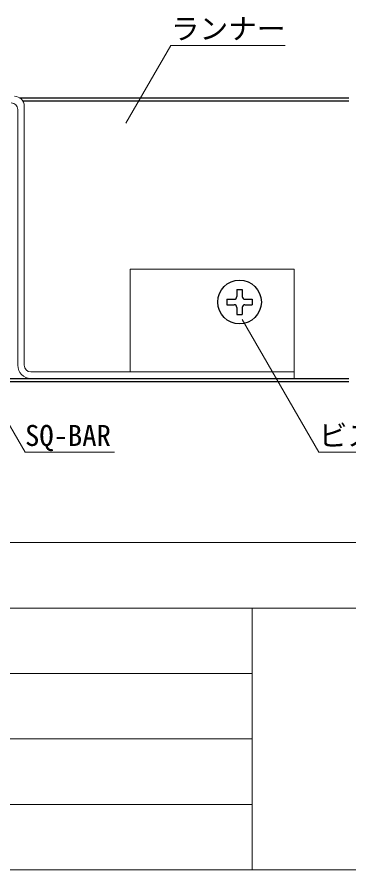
# Model space of a CAD drawing. Units: millimetres on the paper, with parts at other scales. Extents: x -195 to 195, y -135 to 132.
# Drawn here: x -89.3 to -69.1, y -132.5 to -80.4 of the extents above; entities that cross this region are included whole.
import ezdxf
from ezdxf.enums import TextEntityAlignment as Align

# ---------------------------------------------------------------- set-up
doc = ezdxf.new("R2010")
doc.units = ezdxf.units.MM
for name, color, linetype, lineweight in [('2-3_野縁', 2, 'Continuous', 25), ('2-6_文字', 7, 'Continuous', 18), ('2-B_補強金具・金具・その他', 7, 'Continuous', 18), ('2-C_ビス・アンカーボルト・強調図形', 2, 'Continuous', 25), ('F-3_野縁', 3, 'Continuous', 18)]:
    doc.layers.add(name, color=color, linetype=linetype, lineweight=lineweight)
doc.styles.add('ＭＳ ゴシック', font='')
doc.styles.get('ＭＳ ゴシック').set_extended_font_data('MS Gothic')

msp = doc.modelspace()

# ---------------------------------------------------------------- linework, layer by layer
at = {"layer": '2-3_野縁'}
for p, q in [((-89.198, -85.32), (-69.104, -85.32)), ((-89.005, -85.503), (-69.104, -85.503)), ((-122.837, -102.47), (-69.104, -102.47)), ((-122.837, -102.653), (-69.104, -102.653))]:
    msp.add_line(p, q, dxfattribs=at)
at = {"layer": '2-6_文字'}
for p, q in [((-79.963, -82.133), (-82.704, -86.88)), ((-79.963, -82.133), (-72.976, -82.133)), ((-70.934, -106.983), (-75.619, -98.867)), ((-88.859, -106.983), (-91.577, -102.276)), ((-88.859, -106.983), (-83.4, -106.983)), ((-70.934, -106.983), (-60.398, -106.983))]:
    msp.add_line(p, q, dxfattribs=at)
at = {"layer": '2-B_補強金具・金具・その他'}
for p, q in [((-88.904, -101.67), (-88.904, -85.836)), ((-89.304, -86.036), (-89.304, -101.67)), ((-82.437, -95.803), (-72.437, -95.803)), ((-82.437, -95.803), (-82.437, -102.07)), ((-72.437, -95.803), (-72.437, -102.47)), ((-88.504, -102.07), (-72.437, -102.07)), ((-88.504, -102.47), (-72.437, -102.47))]:
    msp.add_line(p, q, dxfattribs=at)
for centre, radius, start, end in [((-89.504, -85.836), 0.6, 0, 90), ((-89.704, -86.036), 0.4, 0, 90), ((-88.504, -101.67), 0.8, 180, 270), ((-88.504, -101.67), 0.4, 180, 270)]:
    msp.add_arc(centre, radius, start, end, dxfattribs=at)
at = {"layer": '2-C_ビス・アンカーボルト・強調図形'}
for p, q in [((-75.937, -97.036), (-75.604, -97.036)), ((-75.937, -97.036), (-75.937, -97.47)), ((-75.604, -97.036), (-75.604, -97.47)), ((-76.537, -97.636), (-76.104, -97.636)), ((-76.537, -97.636), (-76.537, -97.97)), ((-75.437, -97.636), (-75.004, -97.636)), ((-75.004, -97.636), (-75.004, -97.97)), ((-76.537, -97.97), (-76.104, -97.97)), ((-75.937, -98.136), (-75.937, -98.57)), ((-75.604, -98.136), (-75.604, -98.57)), ((-75.437, -97.97), (-75.004, -97.97)), ((-75.937, -98.57), (-75.604, -98.57))]:
    msp.add_line(p, q, dxfattribs=at)
msp.add_circle((-75.77, -97.803), 1.333, dxfattribs=at)
for centre, start, end in [((-76.104, -97.47), 270, 0), ((-75.437, -97.47), 180, 270), ((-76.104, -98.136), 0, 90), ((-75.437, -98.136), 90, 180)]:
    msp.add_arc(centre, 0.167, start, end, dxfattribs=at)
at = {"layer": 'F-3_野縁'}
for p, q in [((-191, -112.5), (-2.548, -112.5)), ((-195, -116.5), (195, -116.5)), ((-75, -116.5), (-75, -132.5)), ((-195, -132.5), (195, -132.5))]:
    msp.add_line(p, q, dxfattribs=at)
at = {"layer": 'F-3_野縁', "color": 4, "lineweight": 9}
for p, q in [((-190, -120.5), (-75, -120.5)), ((-190, -124.5), (-75, -124.5)), ((-190, -128.5), (-75, -128.5))]:
    msp.add_line(p, q, dxfattribs=at)

# ---------------------------------------------------------------- texts
at = {"layer": '2-6_文字', "style": 'ＭＳ ゴシック'}
for s, p in [('ランナー', (-79.963, -82.133)), ('ビス2本/箇所', (-70.934, -106.983)), ('SQ-BAR', (-88.859, -106.983))]:
    msp.add_text(s, height=1.283, dxfattribs=at).set_placement(p, align=Align.BOTTOM_LEFT)

doc.saveas('drawing.dxf')
